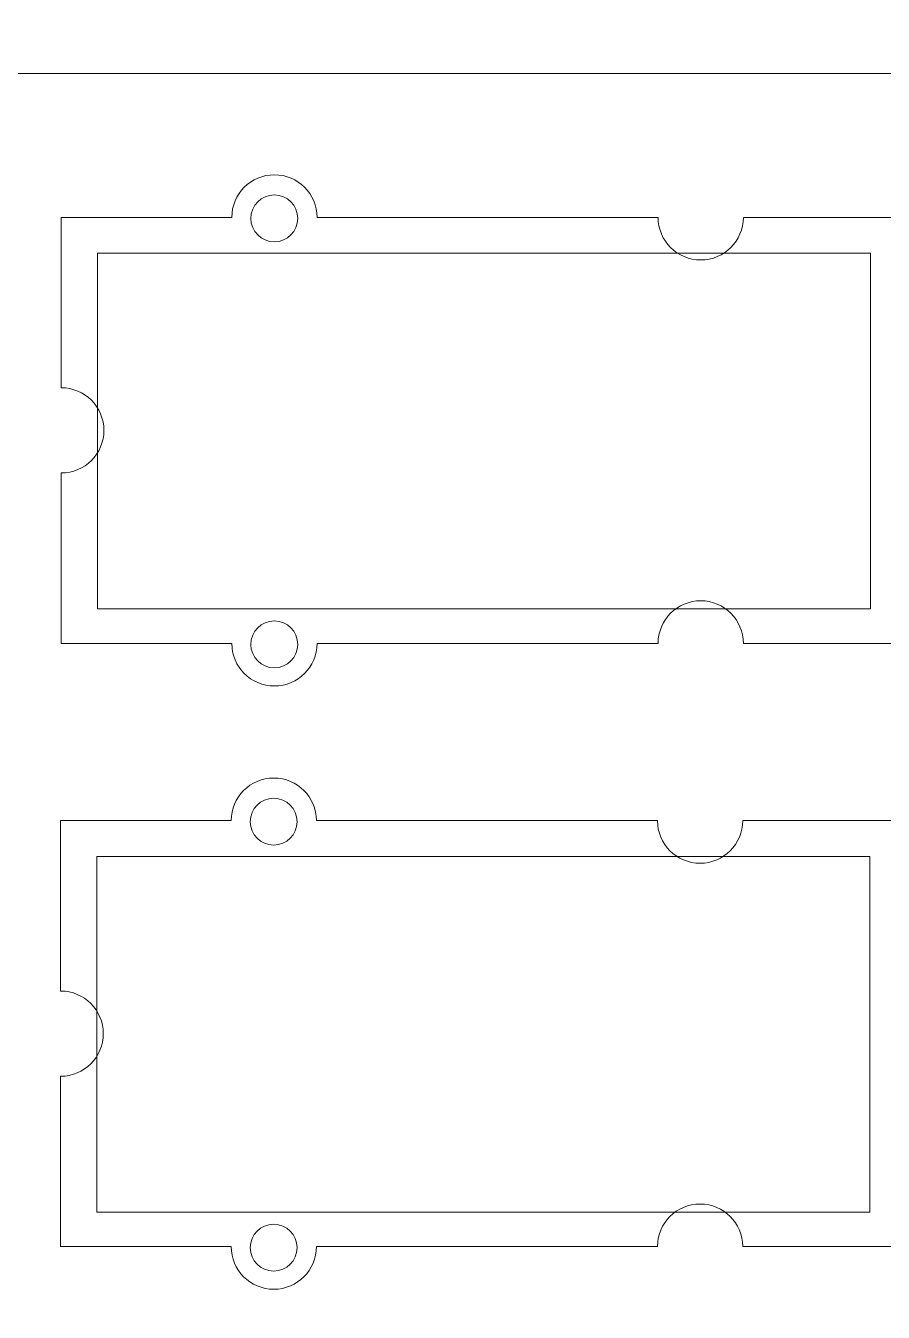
# Model space of a CAD drawing. Header units: millimetres. Extents: x 323 to 983, y 59 to 560.
# Drawn here: x 390.4 to 430.7, y 102.6 to 163 of the extents above; entities that cross this region are included whole.
import ezdxf

# ---------------------------------------------------------------- set-up
doc = ezdxf.new("R2010")
doc.units = ezdxf.units.MM
doc.header["$MEASUREMENT"] = 0
doc.layers.add('layer 1', color=7, linetype='Continuous')

msp = doc.modelspace()

# ---------------------------------------------------------------- linework, layer by layer
at = {"layer": 'layer 1', "color": 142, "lineweight": 9}
msp.add_open_spline([(332.7743, 558.5647), (332.7743, 558.5647), (612.7743, 558.5647), (612.7743, 558.5647), (612.7743, 558.5647), (615.4248, 558.5664), (617.9674, 557.5151), (619.8428, 555.6421), (619.8428, 555.6421), (621.7182, 553.7691), (622.7727, 551.2152), (622.7743, 548.5647), (622.7743, 548.5647), (622.7743, 548.5647), (622.7743, 68.5647), (622.7743, 68.5647), (622.7743, 68.5647), (622.776, 65.9143), (621.7247, 63.3717), (619.8517, 61.4963), (619.8517, 61.4963), (617.9787, 59.6209), (615.4248, 58.5664), (612.7743, 58.5647), (612.7743, 58.5647), (612.7743, 58.5647), (332.7743, 58.5647), (332.7743, 58.5647), (332.7743, 58.5647), (330.1239, 58.5631), (327.5813, 59.6144), (325.7059, 61.4873), (325.7059, 61.4873), (323.8305, 63.3603), (322.776, 65.9143), (322.7743, 68.5647), (322.7743, 68.5647), (322.7743, 68.5647), (322.7743, 548.5647), (322.7743, 548.5647), (322.7743, 548.5647), (322.7727, 551.2152), (323.824, 553.7578), (325.6969, 555.6332), (325.6969, 555.6332), (327.5699, 557.5086), (330.1239, 558.5631), (332.7743, 558.5647)], degree=3, knots=[0, 0, 0, 0, 0.0833333, 0.0833333, 0.0833333, 0.0833333, 0.1666667, 0.1666667, 0.1666667, 0.1666667, 0.25, 0.25, 0.25, 0.25, 0.3333333, 0.3333333, 0.3333333, 0.3333333, 0.4166667, 0.4166667, 0.4166667, 0.4166667, 0.5, 0.5, 0.5, 0.5, 0.5833333, 0.5833333, 0.5833333, 0.5833333, 0.6666667, 0.6666667, 0.6666667, 0.6666667, 0.75, 0.75, 0.75, 0.75, 0.8333333, 0.8333333, 0.8333333, 0.8333333, 0.9166667, 0.9166667, 0.9166667, 0.9166667, 1, 1, 1, 1], dxfattribs=at)
at = {"layer": 'layer 1', "lineweight": 9}
for points, knots in [([(383.238, 160.7919), (383.238, 160.7919), (593.3409, 160.7919), (593.3409, 160.7919), (593.3409, 160.7919), (595.9914, 160.7935), (598.534, 159.7422), (600.4094, 157.8693), (600.4094, 157.8693), (602.2847, 155.9963), (603.3393, 153.4423), (603.3409, 150.7919), (603.3409, 150.7919), (603.3409, 150.7919), (603.3409, 78.6181), (603.3409, 78.6181), (603.3409, 78.6181), (603.3426, 75.9676), (602.2913, 73.425), (600.4183, 71.5496), (600.4183, 71.5496), (598.5453, 69.6743), (595.9914, 68.6198), (593.3409, 68.6181), (593.3409, 68.6181), (593.3409, 68.6181), (356.6204, 68.6181), (356.6204, 68.6181), (356.6204, 68.6181), (353.9699, 68.6164), (351.4273, 69.6677), (349.552, 71.5407), (349.552, 71.5407), (347.6766, 73.4137), (346.6221, 75.9676), (346.6204, 78.6181), (346.6204, 78.6181), (346.6204, 78.6181), (346.6204, 150.7919), (346.6204, 150.7919), (346.6204, 150.7919), (346.6188, 153.4423), (347.67, 155.9849), (349.543, 157.8603), (349.543, 157.8603), (351.416, 159.7357), (353.9699, 160.7902), (356.6204, 160.7919), (356.6204, 160.7919), (356.6204, 160.7919), (383.238, 160.7919), (383.238, 160.7919)], [0, 0, 0, 0, 0.0769231, 0.0769231, 0.0769231, 0.0769231, 0.1538462, 0.1538462, 0.1538462, 0.1538462, 0.2307692, 0.2307692, 0.2307692, 0.2307692, 0.3076923, 0.3076923, 0.3076923, 0.3076923, 0.3846154, 0.3846154, 0.3846154, 0.3846154, 0.4615385, 0.4615385, 0.4615385, 0.4615385, 0.5384615, 0.5384615, 0.5384615, 0.5384615, 0.6153846, 0.6153846, 0.6153846, 0.6153846, 0.6923077, 0.6923077, 0.6923077, 0.6923077, 0.7692308, 0.7692308, 0.7692308, 0.7692308, 0.8461538, 0.8461538, 0.8461538, 0.8461538, 0.9230769, 0.9230769, 0.9230769, 0.9230769, 1, 1, 1, 1]), ([(393.7886, 152.3498), (393.7886, 152.3498), (430.0568, 152.3498), (430.0568, 152.3498), (430.0568, 152.3498), (430.0568, 152.3498), (430.0568, 135.6502), (430.0568, 135.6502), (430.0568, 135.6502), (430.0568, 135.6502), (393.7886, 135.6502), (393.7886, 135.6502), (393.7886, 135.6502), (393.7886, 135.6502), (393.7886, 152.3498), (393.7886, 152.3498)], [0, 0, 0, 0, 0.25, 0.25, 0.25, 0.25, 0.5, 0.5, 0.5, 0.5, 0.75, 0.75, 0.75, 0.75, 1, 1, 1, 1]), ([(393.7593, 124.0265), (393.7593, 124.0265), (430.0275, 124.0265), (430.0275, 124.0265), (430.0275, 124.0265), (430.0275, 124.0265), (430.0275, 107.3269), (430.0275, 107.3269), (430.0275, 107.3269), (430.0275, 107.3269), (393.7593, 107.3269), (393.7593, 107.3269), (393.7593, 107.3269), (393.7593, 107.3269), (393.7593, 124.0265), (393.7593, 124.0265)], [0, 0, 0, 0, 0.25, 0.25, 0.25, 0.25, 0.5, 0.5, 0.5, 0.5, 0.75, 0.75, 0.75, 0.75, 1, 1, 1, 1])]:
    msp.add_open_spline(points, degree=3, knots=knots, dxfattribs=at)
at = {"layer": 'layer 1', "color": 22, "lineweight": 9}
for points in [[(412.0927, 154.032), (412.0927, 154.032), (420.0927, 154.032), (420.0927, 154.032), (420.0927, 154.032), (420.0927, 152.9276), (420.9883, 152.032), (422.0928, 152.032), (422.0928, 152.032), (423.1971, 152.032), (424.0927, 152.9276), (424.0927, 154.032), (424.0927, 154.032), (424.0927, 154.032), (432.0927, 154.032), (432.0927, 154.032), (432.0927, 154.032), (432.0927, 154.032), (432.0927, 146.032), (432.0927, 146.032), (432.0927, 146.032), (432.0927, 146.032), (432.0928, 146.032), (432.0928, 146.032), (432.0928, 146.032), (433.1971, 146.032), (434.0927, 145.1364), (434.0927, 144.032), (434.0927, 144.032), (434.0927, 142.9276), (433.1971, 142.032), (432.0928, 142.032), (432.0928, 142.032), (432.0928, 142.032), (432.0927, 142.032), (432.0927, 142.032), (432.0927, 142.032), (432.0927, 142.032), (432.0927, 134.032), (432.0927, 134.032), (432.0927, 134.032), (432.0927, 134.032), (424.0927, 134.032), (424.0927, 134.032), (424.0927, 134.032), (424.0927, 135.1364), (423.1971, 136.032), (422.0928, 136.032), (422.0928, 136.032), (420.9883, 136.032), (420.0927, 135.1364), (420.0927, 134.032), (420.0927, 134.032), (420.0927, 134.032), (412.0927, 134.032), (412.0927, 134.032), (412.0927, 134.032), (412.0927, 134.032), (404.0927, 134.032), (404.0927, 134.032), (404.0927, 134.032), (404.0927, 132.9276), (403.1971, 132.032), (402.0928, 132.032), (402.0928, 132.032), (400.9883, 132.032), (400.0927, 132.9276), (400.0927, 134.032), (400.0927, 134.032), (400.0927, 134.032), (392.0927, 134.032), (392.0927, 134.032), (392.0927, 134.032), (392.0927, 134.032), (392.0927, 142.032), (392.0927, 142.032), (392.0927, 142.032), (392.0927, 142.032), (392.0928, 142.032), (392.0928, 142.032), (392.0928, 142.032), (393.1971, 142.032), (394.0927, 142.9276), (394.0927, 144.032), (394.0927, 144.032), (394.0927, 145.1364), (393.1971, 146.032), (392.0928, 146.032), (392.0928, 146.032), (392.0928, 146.032), (392.0927, 146.032), (392.0927, 146.032), (392.0927, 146.032), (392.0927, 146.032), (392.0927, 154.032), (392.0927, 154.032), (392.0927, 154.032), (392.0927, 154.032), (400.0927, 154.032), (400.0927, 154.032), (400.0927, 154.032), (400.0927, 155.1364), (400.9883, 156.032), (402.0928, 156.032), (402.0928, 156.032), (403.1971, 156.032), (404.0927, 155.1364), (404.0927, 154.032), (404.0927, 154.032), (404.0927, 154.032), (412.0927, 154.032), (412.0927, 154.032)], [(412.0634, 125.7087), (412.0634, 125.7087), (420.0634, 125.7087), (420.0634, 125.7087), (420.0634, 125.7087), (420.0634, 124.6043), (420.959, 123.7087), (422.0635, 123.7087), (422.0635, 123.7087), (423.1678, 123.7087), (424.0634, 124.6043), (424.0634, 125.7087), (424.0634, 125.7087), (424.0634, 125.7087), (432.0634, 125.7087), (432.0634, 125.7087), (432.0634, 125.7087), (432.0634, 125.7087), (432.0634, 117.7087), (432.0634, 117.7087), (432.0634, 117.7087), (432.0634, 117.7087), (432.0635, 117.7087), (432.0635, 117.7087), (432.0635, 117.7087), (433.1678, 117.7087), (434.0634, 116.8131), (434.0634, 115.7087), (434.0634, 115.7087), (434.0634, 114.6043), (433.1678, 113.7087), (432.0635, 113.7087), (432.0635, 113.7087), (432.0635, 113.7087), (432.0634, 113.7087), (432.0634, 113.7087), (432.0634, 113.7087), (432.0634, 113.7087), (432.0634, 105.7087), (432.0634, 105.7087), (432.0634, 105.7087), (432.0634, 105.7087), (424.0634, 105.7087), (424.0634, 105.7087), (424.0634, 105.7087), (424.0634, 106.8131), (423.1678, 107.7087), (422.0635, 107.7087), (422.0635, 107.7087), (420.959, 107.7087), (420.0634, 106.8131), (420.0634, 105.7087), (420.0634, 105.7087), (420.0634, 105.7087), (412.0634, 105.7087), (412.0634, 105.7087), (412.0634, 105.7087), (412.0634, 105.7087), (404.0634, 105.7087), (404.0634, 105.7087), (404.0634, 105.7087), (404.0634, 104.6043), (403.1678, 103.7087), (402.0635, 103.7087), (402.0635, 103.7087), (400.959, 103.7087), (400.0634, 104.6043), (400.0634, 105.7087), (400.0634, 105.7087), (400.0634, 105.7087), (392.0634, 105.7087), (392.0634, 105.7087), (392.0634, 105.7087), (392.0634, 105.7087), (392.0634, 113.7087), (392.0634, 113.7087), (392.0634, 113.7087), (392.0634, 113.7087), (392.0635, 113.7087), (392.0635, 113.7087), (392.0635, 113.7087), (393.1678, 113.7087), (394.0634, 114.6043), (394.0634, 115.7087), (394.0634, 115.7087), (394.0634, 116.8131), (393.1678, 117.7087), (392.0635, 117.7087), (392.0635, 117.7087), (392.0635, 117.7087), (392.0634, 117.7087), (392.0634, 117.7087), (392.0634, 117.7087), (392.0634, 117.7087), (392.0634, 125.7087), (392.0634, 125.7087), (392.0634, 125.7087), (392.0634, 125.7087), (400.0634, 125.7087), (400.0634, 125.7087), (400.0634, 125.7087), (400.0634, 126.8131), (400.959, 127.7087), (402.0635, 127.7087), (402.0635, 127.7087), (403.1678, 127.7087), (404.0634, 126.8131), (404.0634, 125.7087), (404.0634, 125.7087), (404.0634, 125.7087), (412.0634, 125.7087), (412.0634, 125.7087)]]:
    msp.add_open_spline(points, degree=3, knots=[0, 0, 0, 0, 0.0357143, 0.0357143, 0.0357143, 0.0357143, 0.0714286, 0.0714286, 0.0714286, 0.0714286, 0.1071429, 0.1071429, 0.1071429, 0.1071429, 0.1428571, 0.1428571, 0.1428571, 0.1428571, 0.1785714, 0.1785714, 0.1785714, 0.1785714, 0.2142857, 0.2142857, 0.2142857, 0.2142857, 0.25, 0.25, 0.25, 0.25, 0.2857143, 0.2857143, 0.2857143, 0.2857143, 0.3214286, 0.3214286, 0.3214286, 0.3214286, 0.3571429, 0.3571429, 0.3571429, 0.3571429, 0.3928571, 0.3928571, 0.3928571, 0.3928571, 0.4285714, 0.4285714, 0.4285714, 0.4285714, 0.4642857, 0.4642857, 0.4642857, 0.4642857, 0.5, 0.5, 0.5, 0.5, 0.5357143, 0.5357143, 0.5357143, 0.5357143, 0.5714286, 0.5714286, 0.5714286, 0.5714286, 0.6071429, 0.6071429, 0.6071429, 0.6071429, 0.6428571, 0.6428571, 0.6428571, 0.6428571, 0.6785714, 0.6785714, 0.6785714, 0.6785714, 0.7142857, 0.7142857, 0.7142857, 0.7142857, 0.75, 0.75, 0.75, 0.75, 0.7857143, 0.7857143, 0.7857143, 0.7857143, 0.8214286, 0.8214286, 0.8214286, 0.8214286, 0.8571429, 0.8571429, 0.8571429, 0.8571429, 0.8928571, 0.8928571, 0.8928571, 0.8928571, 0.9285714, 0.9285714, 0.9285714, 0.9285714, 0.9642857, 0.9642857, 0.9642857, 0.9642857, 1, 1, 1, 1], dxfattribs=at)
at = {"layer": 'layer 1', "color": 250, "lineweight": 9}
for points in [[(402.0861, 155.0838), (401.4786, 155.0838), (400.9861, 154.5913), (400.9861, 153.9838), (400.9861, 153.9838), (400.9861, 153.3763), (401.4786, 152.8838), (402.0861, 152.8838), (402.0861, 152.8838), (402.6936, 152.8838), (403.1861, 153.3763), (403.1861, 153.9838), (403.1861, 153.9838), (403.1861, 154.5913), (402.6936, 155.0838), (402.0861, 155.0838)], [(402.0861, 155.0838), (401.4786, 155.0838), (400.9861, 154.5913), (400.9861, 153.9838), (400.9861, 153.9838), (400.9861, 153.3763), (401.4786, 152.8838), (402.0861, 152.8838), (402.0861, 152.8838), (402.6936, 152.8838), (403.1861, 153.3763), (403.1861, 153.9838), (403.1861, 153.9838), (403.1861, 154.5913), (402.6936, 155.0838), (402.0861, 155.0838)], [(402.0861, 155.0838), (401.4786, 155.0838), (400.9861, 154.5913), (400.9861, 153.9838), (400.9861, 153.9838), (400.9861, 153.3763), (401.4786, 152.8838), (402.0861, 152.8838), (402.0861, 152.8838), (402.6936, 152.8838), (403.1861, 153.3763), (403.1861, 153.9838), (403.1861, 153.9838), (403.1861, 154.5913), (402.6936, 155.0838), (402.0861, 155.0838)], [(402.0861, 155.0838), (401.4786, 155.0838), (400.9861, 154.5913), (400.9861, 153.9838), (400.9861, 153.9838), (400.9861, 153.3763), (401.4786, 152.8838), (402.0861, 152.8838), (402.0861, 152.8838), (402.6936, 152.8838), (403.1861, 153.3763), (403.1861, 153.9838), (403.1861, 153.9838), (403.1861, 154.5913), (402.6936, 155.0838), (402.0861, 155.0838)], [(402.0861, 155.0838), (401.4786, 155.0838), (400.9861, 154.5913), (400.9861, 153.9838), (400.9861, 153.9838), (400.9861, 153.3763), (401.4786, 152.8838), (402.0861, 152.8838), (402.0861, 152.8838), (402.6936, 152.8838), (403.1861, 153.3763), (403.1861, 153.9838), (403.1861, 153.9838), (403.1861, 154.5913), (402.6936, 155.0838), (402.0861, 155.0838)], [(402.0861, 155.0838), (401.4786, 155.0838), (400.9861, 154.5913), (400.9861, 153.9838), (400.9861, 153.9838), (400.9861, 153.3763), (401.4786, 152.8838), (402.0861, 152.8838), (402.0861, 152.8838), (402.6936, 152.8838), (403.1861, 153.3763), (403.1861, 153.9838), (403.1861, 153.9838), (403.1861, 154.5913), (402.6936, 155.0838), (402.0861, 155.0838)], [(402.0861, 155.0838), (401.4786, 155.0838), (400.9861, 154.5913), (400.9861, 153.9838), (400.9861, 153.9838), (400.9861, 153.3763), (401.4786, 152.8838), (402.0861, 152.8838), (402.0861, 152.8838), (402.6936, 152.8838), (403.1861, 153.3763), (403.1861, 153.9838), (403.1861, 153.9838), (403.1861, 154.5913), (402.6936, 155.0838), (402.0861, 155.0838)], [(402.0861, 155.0838), (401.4786, 155.0838), (400.9861, 154.5913), (400.9861, 153.9838), (400.9861, 153.9838), (400.9861, 153.3763), (401.4786, 152.8838), (402.0861, 152.8838), (402.0861, 152.8838), (402.6936, 152.8838), (403.1861, 153.3763), (403.1861, 153.9838), (403.1861, 153.9838), (403.1861, 154.5913), (402.6936, 155.0838), (402.0861, 155.0838)], [(402.0861, 155.0838), (401.4786, 155.0838), (400.9861, 154.5913), (400.9861, 153.9838), (400.9861, 153.9838), (400.9861, 153.3763), (401.4786, 152.8838), (402.0861, 152.8838), (402.0861, 152.8838), (402.6936, 152.8838), (403.1861, 153.3763), (403.1861, 153.9838), (403.1861, 153.9838), (403.1861, 154.5913), (402.6936, 155.0838), (402.0861, 155.0838)], [(402.0861, 155.0838), (401.4786, 155.0838), (400.9861, 154.5913), (400.9861, 153.9838), (400.9861, 153.9838), (400.9861, 153.3763), (401.4786, 152.8838), (402.0861, 152.8838), (402.0861, 152.8838), (402.6936, 152.8838), (403.1861, 153.3763), (403.1861, 153.9838), (403.1861, 153.9838), (403.1861, 154.5913), (402.6936, 155.0838), (402.0861, 155.0838)], [(402.0861, 155.0838), (401.4786, 155.0838), (400.9861, 154.5913), (400.9861, 153.9838), (400.9861, 153.9838), (400.9861, 153.3763), (401.4786, 152.8838), (402.0861, 152.8838), (402.0861, 152.8838), (402.6936, 152.8838), (403.1861, 153.3763), (403.1861, 153.9838), (403.1861, 153.9838), (403.1861, 154.5913), (402.6936, 155.0838), (402.0861, 155.0838)], [(402.0861, 155.0838), (401.4786, 155.0838), (400.9861, 154.5913), (400.9861, 153.9838), (400.9861, 153.9838), (400.9861, 153.3763), (401.4786, 152.8838), (402.0861, 152.8838), (402.0861, 152.8838), (402.6936, 152.8838), (403.1861, 153.3763), (403.1861, 153.9838), (403.1861, 153.9838), (403.1861, 154.5913), (402.6936, 155.0838), (402.0861, 155.0838)], [(402.0861, 155.0838), (401.4786, 155.0838), (400.9861, 154.5913), (400.9861, 153.9838), (400.9861, 153.9838), (400.9861, 153.3763), (401.4786, 152.8838), (402.0861, 152.8838), (402.0861, 152.8838), (402.6936, 152.8838), (403.1861, 153.3763), (403.1861, 153.9838), (403.1861, 153.9838), (403.1861, 154.5913), (402.6936, 155.0838), (402.0861, 155.0838)], [(402.0861, 155.0838), (401.4786, 155.0838), (400.9861, 154.5913), (400.9861, 153.9838), (400.9861, 153.9838), (400.9861, 153.3763), (401.4786, 152.8838), (402.0861, 152.8838), (402.0861, 152.8838), (402.6936, 152.8838), (403.1861, 153.3763), (403.1861, 153.9838), (403.1861, 153.9838), (403.1861, 154.5913), (402.6936, 155.0838), (402.0861, 155.0838)], [(402.0861, 155.0838), (401.4786, 155.0838), (400.9861, 154.5913), (400.9861, 153.9838), (400.9861, 153.9838), (400.9861, 153.3763), (401.4786, 152.8838), (402.0861, 152.8838), (402.0861, 152.8838), (402.6936, 152.8838), (403.1861, 153.3763), (403.1861, 153.9838), (403.1861, 153.9838), (403.1861, 154.5913), (402.6936, 155.0838), (402.0861, 155.0838)], [(402.0861, 155.0838), (401.4786, 155.0838), (400.9861, 154.5913), (400.9861, 153.9838), (400.9861, 153.9838), (400.9861, 153.3763), (401.4786, 152.8838), (402.0861, 152.8838), (402.0861, 152.8838), (402.6936, 152.8838), (403.1861, 153.3763), (403.1861, 153.9838), (403.1861, 153.9838), (403.1861, 154.5913), (402.6936, 155.0838), (402.0861, 155.0838)], [(402.0861, 155.0838), (401.4786, 155.0838), (400.9861, 154.5913), (400.9861, 153.9838), (400.9861, 153.9838), (400.9861, 153.3763), (401.4786, 152.8838), (402.0861, 152.8838), (402.0861, 152.8838), (402.6936, 152.8838), (403.1861, 153.3763), (403.1861, 153.9838), (403.1861, 153.9838), (403.1861, 154.5913), (402.6936, 155.0838), (402.0861, 155.0838)], [(402.0861, 155.0838), (401.4786, 155.0838), (400.9861, 154.5913), (400.9861, 153.9838), (400.9861, 153.9838), (400.9861, 153.3763), (401.4786, 152.8838), (402.0861, 152.8838), (402.0861, 152.8838), (402.6936, 152.8838), (403.1861, 153.3763), (403.1861, 153.9838), (403.1861, 153.9838), (403.1861, 154.5913), (402.6936, 155.0838), (402.0861, 155.0838)], [(402.0861, 155.0838), (401.4786, 155.0838), (400.9861, 154.5913), (400.9861, 153.9838), (400.9861, 153.9838), (400.9861, 153.3763), (401.4786, 152.8838), (402.0861, 152.8838), (402.0861, 152.8838), (402.6936, 152.8838), (403.1861, 153.3763), (403.1861, 153.9838), (403.1861, 153.9838), (403.1861, 154.5913), (402.6936, 155.0838), (402.0861, 155.0838)], [(402.0861, 155.0838), (401.4786, 155.0838), (400.9861, 154.5913), (400.9861, 153.9838), (400.9861, 153.9838), (400.9861, 153.3763), (401.4786, 152.8838), (402.0861, 152.8838), (402.0861, 152.8838), (402.6936, 152.8838), (403.1861, 153.3763), (403.1861, 153.9838), (403.1861, 153.9838), (403.1861, 154.5913), (402.6936, 155.0838), (402.0861, 155.0838)], [(402.0861, 155.0838), (401.4786, 155.0838), (400.9861, 154.5913), (400.9861, 153.9838), (400.9861, 153.9838), (400.9861, 153.3763), (401.4786, 152.8838), (402.0861, 152.8838), (402.0861, 152.8838), (402.6936, 152.8838), (403.1861, 153.3763), (403.1861, 153.9838), (403.1861, 153.9838), (403.1861, 154.5913), (402.6936, 155.0838), (402.0861, 155.0838)], [(402.0861, 135.0838), (401.4786, 135.0838), (400.9861, 134.5913), (400.9861, 133.9838), (400.9861, 133.9838), (400.9861, 133.3763), (401.4786, 132.8838), (402.0861, 132.8838), (402.0861, 132.8838), (402.6936, 132.8838), (403.1861, 133.3763), (403.1861, 133.9838), (403.1861, 133.9838), (403.1861, 134.5913), (402.6936, 135.0838), (402.0861, 135.0838)], [(402.0861, 135.0838), (401.4786, 135.0838), (400.9861, 134.5913), (400.9861, 133.9838), (400.9861, 133.9838), (400.9861, 133.3763), (401.4786, 132.8838), (402.0861, 132.8838), (402.0861, 132.8838), (402.6936, 132.8838), (403.1861, 133.3763), (403.1861, 133.9838), (403.1861, 133.9838), (403.1861, 134.5913), (402.6936, 135.0838), (402.0861, 135.0838)], [(402.0861, 135.0838), (401.4786, 135.0838), (400.9861, 134.5913), (400.9861, 133.9838), (400.9861, 133.9838), (400.9861, 133.3763), (401.4786, 132.8838), (402.0861, 132.8838), (402.0861, 132.8838), (402.6936, 132.8838), (403.1861, 133.3763), (403.1861, 133.9838), (403.1861, 133.9838), (403.1861, 134.5913), (402.6936, 135.0838), (402.0861, 135.0838)], [(402.0861, 135.0838), (401.4786, 135.0838), (400.9861, 134.5913), (400.9861, 133.9838), (400.9861, 133.9838), (400.9861, 133.3763), (401.4786, 132.8838), (402.0861, 132.8838), (402.0861, 132.8838), (402.6936, 132.8838), (403.1861, 133.3763), (403.1861, 133.9838), (403.1861, 133.9838), (403.1861, 134.5913), (402.6936, 135.0838), (402.0861, 135.0838)], [(402.0861, 135.0838), (401.4786, 135.0838), (400.9861, 134.5913), (400.9861, 133.9838), (400.9861, 133.9838), (400.9861, 133.3763), (401.4786, 132.8838), (402.0861, 132.8838), (402.0861, 132.8838), (402.6936, 132.8838), (403.1861, 133.3763), (403.1861, 133.9838), (403.1861, 133.9838), (403.1861, 134.5913), (402.6936, 135.0838), (402.0861, 135.0838)], [(402.0861, 135.0838), (401.4786, 135.0838), (400.9861, 134.5913), (400.9861, 133.9838), (400.9861, 133.9838), (400.9861, 133.3763), (401.4786, 132.8838), (402.0861, 132.8838), (402.0861, 132.8838), (402.6936, 132.8838), (403.1861, 133.3763), (403.1861, 133.9838), (403.1861, 133.9838), (403.1861, 134.5913), (402.6936, 135.0838), (402.0861, 135.0838)], [(402.0861, 135.0838), (401.4786, 135.0838), (400.9861, 134.5913), (400.9861, 133.9838), (400.9861, 133.9838), (400.9861, 133.3763), (401.4786, 132.8838), (402.0861, 132.8838), (402.0861, 132.8838), (402.6936, 132.8838), (403.1861, 133.3763), (403.1861, 133.9838), (403.1861, 133.9838), (403.1861, 134.5913), (402.6936, 135.0838), (402.0861, 135.0838)], [(402.0861, 135.0838), (401.4786, 135.0838), (400.9861, 134.5913), (400.9861, 133.9838), (400.9861, 133.9838), (400.9861, 133.3763), (401.4786, 132.8838), (402.0861, 132.8838), (402.0861, 132.8838), (402.6936, 132.8838), (403.1861, 133.3763), (403.1861, 133.9838), (403.1861, 133.9838), (403.1861, 134.5913), (402.6936, 135.0838), (402.0861, 135.0838)], [(402.0861, 135.0838), (401.4786, 135.0838), (400.9861, 134.5913), (400.9861, 133.9838), (400.9861, 133.9838), (400.9861, 133.3763), (401.4786, 132.8838), (402.0861, 132.8838), (402.0861, 132.8838), (402.6936, 132.8838), (403.1861, 133.3763), (403.1861, 133.9838), (403.1861, 133.9838), (403.1861, 134.5913), (402.6936, 135.0838), (402.0861, 135.0838)], [(402.0861, 135.0838), (401.4786, 135.0838), (400.9861, 134.5913), (400.9861, 133.9838), (400.9861, 133.9838), (400.9861, 133.3763), (401.4786, 132.8838), (402.0861, 132.8838), (402.0861, 132.8838), (402.6936, 132.8838), (403.1861, 133.3763), (403.1861, 133.9838), (403.1861, 133.9838), (403.1861, 134.5913), (402.6936, 135.0838), (402.0861, 135.0838)], [(402.0861, 135.0838), (401.4786, 135.0838), (400.9861, 134.5913), (400.9861, 133.9838), (400.9861, 133.9838), (400.9861, 133.3763), (401.4786, 132.8838), (402.0861, 132.8838), (402.0861, 132.8838), (402.6936, 132.8838), (403.1861, 133.3763), (403.1861, 133.9838), (403.1861, 133.9838), (403.1861, 134.5913), (402.6936, 135.0838), (402.0861, 135.0838)], [(402.0861, 135.0838), (401.4786, 135.0838), (400.9861, 134.5913), (400.9861, 133.9838), (400.9861, 133.9838), (400.9861, 133.3763), (401.4786, 132.8838), (402.0861, 132.8838), (402.0861, 132.8838), (402.6936, 132.8838), (403.1861, 133.3763), (403.1861, 133.9838), (403.1861, 133.9838), (403.1861, 134.5913), (402.6936, 135.0838), (402.0861, 135.0838)], [(402.0861, 135.0838), (401.4786, 135.0838), (400.9861, 134.5913), (400.9861, 133.9838), (400.9861, 133.9838), (400.9861, 133.3763), (401.4786, 132.8838), (402.0861, 132.8838), (402.0861, 132.8838), (402.6936, 132.8838), (403.1861, 133.3763), (403.1861, 133.9838), (403.1861, 133.9838), (403.1861, 134.5913), (402.6936, 135.0838), (402.0861, 135.0838)], [(402.0861, 135.0838), (401.4786, 135.0838), (400.9861, 134.5913), (400.9861, 133.9838), (400.9861, 133.9838), (400.9861, 133.3763), (401.4786, 132.8838), (402.0861, 132.8838), (402.0861, 132.8838), (402.6936, 132.8838), (403.1861, 133.3763), (403.1861, 133.9838), (403.1861, 133.9838), (403.1861, 134.5913), (402.6936, 135.0838), (402.0861, 135.0838)], [(402.0861, 135.0838), (401.4786, 135.0838), (400.9861, 134.5913), (400.9861, 133.9838), (400.9861, 133.9838), (400.9861, 133.3763), (401.4786, 132.8838), (402.0861, 132.8838), (402.0861, 132.8838), (402.6936, 132.8838), (403.1861, 133.3763), (403.1861, 133.9838), (403.1861, 133.9838), (403.1861, 134.5913), (402.6936, 135.0838), (402.0861, 135.0838)], [(402.0861, 135.0838), (401.4786, 135.0838), (400.9861, 134.5913), (400.9861, 133.9838), (400.9861, 133.9838), (400.9861, 133.3763), (401.4786, 132.8838), (402.0861, 132.8838), (402.0861, 132.8838), (402.6936, 132.8838), (403.1861, 133.3763), (403.1861, 133.9838), (403.1861, 133.9838), (403.1861, 134.5913), (402.6936, 135.0838), (402.0861, 135.0838)], [(402.0861, 135.0838), (401.4786, 135.0838), (400.9861, 134.5913), (400.9861, 133.9838), (400.9861, 133.9838), (400.9861, 133.3763), (401.4786, 132.8838), (402.0861, 132.8838), (402.0861, 132.8838), (402.6936, 132.8838), (403.1861, 133.3763), (403.1861, 133.9838), (403.1861, 133.9838), (403.1861, 134.5913), (402.6936, 135.0838), (402.0861, 135.0838)], [(402.0861, 135.0838), (401.4786, 135.0838), (400.9861, 134.5913), (400.9861, 133.9838), (400.9861, 133.9838), (400.9861, 133.3763), (401.4786, 132.8838), (402.0861, 132.8838), (402.0861, 132.8838), (402.6936, 132.8838), (403.1861, 133.3763), (403.1861, 133.9838), (403.1861, 133.9838), (403.1861, 134.5913), (402.6936, 135.0838), (402.0861, 135.0838)], [(402.0861, 135.0838), (401.4786, 135.0838), (400.9861, 134.5913), (400.9861, 133.9838), (400.9861, 133.9838), (400.9861, 133.3763), (401.4786, 132.8838), (402.0861, 132.8838), (402.0861, 132.8838), (402.6936, 132.8838), (403.1861, 133.3763), (403.1861, 133.9838), (403.1861, 133.9838), (403.1861, 134.5913), (402.6936, 135.0838), (402.0861, 135.0838)], [(402.0861, 135.0838), (401.4786, 135.0838), (400.9861, 134.5913), (400.9861, 133.9838), (400.9861, 133.9838), (400.9861, 133.3763), (401.4786, 132.8838), (402.0861, 132.8838), (402.0861, 132.8838), (402.6936, 132.8838), (403.1861, 133.3763), (403.1861, 133.9838), (403.1861, 133.9838), (403.1861, 134.5913), (402.6936, 135.0838), (402.0861, 135.0838)], [(402.0861, 135.0838), (401.4786, 135.0838), (400.9861, 134.5913), (400.9861, 133.9838), (400.9861, 133.9838), (400.9861, 133.3763), (401.4786, 132.8838), (402.0861, 132.8838), (402.0861, 132.8838), (402.6936, 132.8838), (403.1861, 133.3763), (403.1861, 133.9838), (403.1861, 133.9838), (403.1861, 134.5913), (402.6936, 135.0838), (402.0861, 135.0838)], [(402.0568, 126.7605), (401.4493, 126.7605), (400.9568, 126.268), (400.9568, 125.6605), (400.9568, 125.6605), (400.9568, 125.053), (401.4493, 124.5605), (402.0568, 124.5605), (402.0568, 124.5605), (402.6643, 124.5605), (403.1568, 125.053), (403.1568, 125.6605), (403.1568, 125.6605), (403.1568, 126.268), (402.6643, 126.7605), (402.0568, 126.7605)], [(402.0568, 126.7605), (401.4493, 126.7605), (400.9568, 126.268), (400.9568, 125.6605), (400.9568, 125.6605), (400.9568, 125.053), (401.4493, 124.5605), (402.0568, 124.5605), (402.0568, 124.5605), (402.6643, 124.5605), (403.1568, 125.053), (403.1568, 125.6605), (403.1568, 125.6605), (403.1568, 126.268), (402.6643, 126.7605), (402.0568, 126.7605)], [(402.0568, 126.7605), (401.4493, 126.7605), (400.9568, 126.268), (400.9568, 125.6605), (400.9568, 125.6605), (400.9568, 125.053), (401.4493, 124.5605), (402.0568, 124.5605), (402.0568, 124.5605), (402.6643, 124.5605), (403.1568, 125.053), (403.1568, 125.6605), (403.1568, 125.6605), (403.1568, 126.268), (402.6643, 126.7605), (402.0568, 126.7605)], [(402.0568, 126.7605), (401.4493, 126.7605), (400.9568, 126.268), (400.9568, 125.6605), (400.9568, 125.6605), (400.9568, 125.053), (401.4493, 124.5605), (402.0568, 124.5605), (402.0568, 124.5605), (402.6643, 124.5605), (403.1568, 125.053), (403.1568, 125.6605), (403.1568, 125.6605), (403.1568, 126.268), (402.6643, 126.7605), (402.0568, 126.7605)], [(402.0568, 126.7605), (401.4493, 126.7605), (400.9568, 126.268), (400.9568, 125.6605), (400.9568, 125.6605), (400.9568, 125.053), (401.4493, 124.5605), (402.0568, 124.5605), (402.0568, 124.5605), (402.6643, 124.5605), (403.1568, 125.053), (403.1568, 125.6605), (403.1568, 125.6605), (403.1568, 126.268), (402.6643, 126.7605), (402.0568, 126.7605)], [(402.0568, 126.7605), (401.4493, 126.7605), (400.9568, 126.268), (400.9568, 125.6605), (400.9568, 125.6605), (400.9568, 125.053), (401.4493, 124.5605), (402.0568, 124.5605), (402.0568, 124.5605), (402.6643, 124.5605), (403.1568, 125.053), (403.1568, 125.6605), (403.1568, 125.6605), (403.1568, 126.268), (402.6643, 126.7605), (402.0568, 126.7605)], [(402.0568, 126.7605), (401.4493, 126.7605), (400.9568, 126.268), (400.9568, 125.6605), (400.9568, 125.6605), (400.9568, 125.053), (401.4493, 124.5605), (402.0568, 124.5605), (402.0568, 124.5605), (402.6643, 124.5605), (403.1568, 125.053), (403.1568, 125.6605), (403.1568, 125.6605), (403.1568, 126.268), (402.6643, 126.7605), (402.0568, 126.7605)], [(402.0568, 126.7605), (401.4493, 126.7605), (400.9568, 126.268), (400.9568, 125.6605), (400.9568, 125.6605), (400.9568, 125.053), (401.4493, 124.5605), (402.0568, 124.5605), (402.0568, 124.5605), (402.6643, 124.5605), (403.1568, 125.053), (403.1568, 125.6605), (403.1568, 125.6605), (403.1568, 126.268), (402.6643, 126.7605), (402.0568, 126.7605)], [(402.0568, 126.7605), (401.4493, 126.7605), (400.9568, 126.268), (400.9568, 125.6605), (400.9568, 125.6605), (400.9568, 125.053), (401.4493, 124.5605), (402.0568, 124.5605), (402.0568, 124.5605), (402.6643, 124.5605), (403.1568, 125.053), (403.1568, 125.6605), (403.1568, 125.6605), (403.1568, 126.268), (402.6643, 126.7605), (402.0568, 126.7605)], [(402.0568, 126.7605), (401.4493, 126.7605), (400.9568, 126.268), (400.9568, 125.6605), (400.9568, 125.6605), (400.9568, 125.053), (401.4493, 124.5605), (402.0568, 124.5605), (402.0568, 124.5605), (402.6643, 124.5605), (403.1568, 125.053), (403.1568, 125.6605), (403.1568, 125.6605), (403.1568, 126.268), (402.6643, 126.7605), (402.0568, 126.7605)], [(402.0568, 126.7605), (401.4493, 126.7605), (400.9568, 126.268), (400.9568, 125.6605), (400.9568, 125.6605), (400.9568, 125.053), (401.4493, 124.5605), (402.0568, 124.5605), (402.0568, 124.5605), (402.6643, 124.5605), (403.1568, 125.053), (403.1568, 125.6605), (403.1568, 125.6605), (403.1568, 126.268), (402.6643, 126.7605), (402.0568, 126.7605)], [(402.0568, 126.7605), (401.4493, 126.7605), (400.9568, 126.268), (400.9568, 125.6605), (400.9568, 125.6605), (400.9568, 125.053), (401.4493, 124.5605), (402.0568, 124.5605), (402.0568, 124.5605), (402.6643, 124.5605), (403.1568, 125.053), (403.1568, 125.6605), (403.1568, 125.6605), (403.1568, 126.268), (402.6643, 126.7605), (402.0568, 126.7605)], [(402.0568, 126.7605), (401.4493, 126.7605), (400.9568, 126.268), (400.9568, 125.6605), (400.9568, 125.6605), (400.9568, 125.053), (401.4493, 124.5605), (402.0568, 124.5605), (402.0568, 124.5605), (402.6643, 124.5605), (403.1568, 125.053), (403.1568, 125.6605), (403.1568, 125.6605), (403.1568, 126.268), (402.6643, 126.7605), (402.0568, 126.7605)], [(402.0568, 126.7605), (401.4493, 126.7605), (400.9568, 126.268), (400.9568, 125.6605), (400.9568, 125.6605), (400.9568, 125.053), (401.4493, 124.5605), (402.0568, 124.5605), (402.0568, 124.5605), (402.6643, 124.5605), (403.1568, 125.053), (403.1568, 125.6605), (403.1568, 125.6605), (403.1568, 126.268), (402.6643, 126.7605), (402.0568, 126.7605)], [(402.0568, 126.7605), (401.4493, 126.7605), (400.9568, 126.268), (400.9568, 125.6605), (400.9568, 125.6605), (400.9568, 125.053), (401.4493, 124.5605), (402.0568, 124.5605), (402.0568, 124.5605), (402.6643, 124.5605), (403.1568, 125.053), (403.1568, 125.6605), (403.1568, 125.6605), (403.1568, 126.268), (402.6643, 126.7605), (402.0568, 126.7605)], [(402.0568, 126.7605), (401.4493, 126.7605), (400.9568, 126.268), (400.9568, 125.6605), (400.9568, 125.6605), (400.9568, 125.053), (401.4493, 124.5605), (402.0568, 124.5605), (402.0568, 124.5605), (402.6643, 124.5605), (403.1568, 125.053), (403.1568, 125.6605), (403.1568, 125.6605), (403.1568, 126.268), (402.6643, 126.7605), (402.0568, 126.7605)], [(402.0568, 126.7605), (401.4493, 126.7605), (400.9568, 126.268), (400.9568, 125.6605), (400.9568, 125.6605), (400.9568, 125.053), (401.4493, 124.5605), (402.0568, 124.5605), (402.0568, 124.5605), (402.6643, 124.5605), (403.1568, 125.053), (403.1568, 125.6605), (403.1568, 125.6605), (403.1568, 126.268), (402.6643, 126.7605), (402.0568, 126.7605)], [(402.0568, 126.7605), (401.4493, 126.7605), (400.9568, 126.268), (400.9568, 125.6605), (400.9568, 125.6605), (400.9568, 125.053), (401.4493, 124.5605), (402.0568, 124.5605), (402.0568, 124.5605), (402.6643, 124.5605), (403.1568, 125.053), (403.1568, 125.6605), (403.1568, 125.6605), (403.1568, 126.268), (402.6643, 126.7605), (402.0568, 126.7605)], [(402.0568, 126.7605), (401.4493, 126.7605), (400.9568, 126.268), (400.9568, 125.6605), (400.9568, 125.6605), (400.9568, 125.053), (401.4493, 124.5605), (402.0568, 124.5605), (402.0568, 124.5605), (402.6643, 124.5605), (403.1568, 125.053), (403.1568, 125.6605), (403.1568, 125.6605), (403.1568, 126.268), (402.6643, 126.7605), (402.0568, 126.7605)], [(402.0568, 126.7605), (401.4493, 126.7605), (400.9568, 126.268), (400.9568, 125.6605), (400.9568, 125.6605), (400.9568, 125.053), (401.4493, 124.5605), (402.0568, 124.5605), (402.0568, 124.5605), (402.6643, 124.5605), (403.1568, 125.053), (403.1568, 125.6605), (403.1568, 125.6605), (403.1568, 126.268), (402.6643, 126.7605), (402.0568, 126.7605)], [(402.0568, 126.7605), (401.4493, 126.7605), (400.9568, 126.268), (400.9568, 125.6605), (400.9568, 125.6605), (400.9568, 125.053), (401.4493, 124.5605), (402.0568, 124.5605), (402.0568, 124.5605), (402.6643, 124.5605), (403.1568, 125.053), (403.1568, 125.6605), (403.1568, 125.6605), (403.1568, 126.268), (402.6643, 126.7605), (402.0568, 126.7605)], [(402.0568, 106.7605), (401.4493, 106.7605), (400.9568, 106.268), (400.9568, 105.6605), (400.9568, 105.6605), (400.9568, 105.053), (401.4493, 104.5605), (402.0568, 104.5605), (402.0568, 104.5605), (402.6643, 104.5605), (403.1568, 105.053), (403.1568, 105.6605), (403.1568, 105.6605), (403.1568, 106.268), (402.6643, 106.7605), (402.0568, 106.7605)], [(402.0568, 106.7605), (401.4493, 106.7605), (400.9568, 106.268), (400.9568, 105.6605), (400.9568, 105.6605), (400.9568, 105.053), (401.4493, 104.5605), (402.0568, 104.5605), (402.0568, 104.5605), (402.6643, 104.5605), (403.1568, 105.053), (403.1568, 105.6605), (403.1568, 105.6605), (403.1568, 106.268), (402.6643, 106.7605), (402.0568, 106.7605)], [(402.0568, 106.7605), (401.4493, 106.7605), (400.9568, 106.268), (400.9568, 105.6605), (400.9568, 105.6605), (400.9568, 105.053), (401.4493, 104.5605), (402.0568, 104.5605), (402.0568, 104.5605), (402.6643, 104.5605), (403.1568, 105.053), (403.1568, 105.6605), (403.1568, 105.6605), (403.1568, 106.268), (402.6643, 106.7605), (402.0568, 106.7605)], [(402.0568, 106.7605), (401.4493, 106.7605), (400.9568, 106.268), (400.9568, 105.6605), (400.9568, 105.6605), (400.9568, 105.053), (401.4493, 104.5605), (402.0568, 104.5605), (402.0568, 104.5605), (402.6643, 104.5605), (403.1568, 105.053), (403.1568, 105.6605), (403.1568, 105.6605), (403.1568, 106.268), (402.6643, 106.7605), (402.0568, 106.7605)], [(402.0568, 106.7605), (401.4493, 106.7605), (400.9568, 106.268), (400.9568, 105.6605), (400.9568, 105.6605), (400.9568, 105.053), (401.4493, 104.5605), (402.0568, 104.5605), (402.0568, 104.5605), (402.6643, 104.5605), (403.1568, 105.053), (403.1568, 105.6605), (403.1568, 105.6605), (403.1568, 106.268), (402.6643, 106.7605), (402.0568, 106.7605)], [(402.0568, 106.7605), (401.4493, 106.7605), (400.9568, 106.268), (400.9568, 105.6605), (400.9568, 105.6605), (400.9568, 105.053), (401.4493, 104.5605), (402.0568, 104.5605), (402.0568, 104.5605), (402.6643, 104.5605), (403.1568, 105.053), (403.1568, 105.6605), (403.1568, 105.6605), (403.1568, 106.268), (402.6643, 106.7605), (402.0568, 106.7605)], [(402.0568, 106.7605), (401.4493, 106.7605), (400.9568, 106.268), (400.9568, 105.6605), (400.9568, 105.6605), (400.9568, 105.053), (401.4493, 104.5605), (402.0568, 104.5605), (402.0568, 104.5605), (402.6643, 104.5605), (403.1568, 105.053), (403.1568, 105.6605), (403.1568, 105.6605), (403.1568, 106.268), (402.6643, 106.7605), (402.0568, 106.7605)], [(402.0568, 106.7605), (401.4493, 106.7605), (400.9568, 106.268), (400.9568, 105.6605), (400.9568, 105.6605), (400.9568, 105.053), (401.4493, 104.5605), (402.0568, 104.5605), (402.0568, 104.5605), (402.6643, 104.5605), (403.1568, 105.053), (403.1568, 105.6605), (403.1568, 105.6605), (403.1568, 106.268), (402.6643, 106.7605), (402.0568, 106.7605)], [(402.0568, 106.7605), (401.4493, 106.7605), (400.9568, 106.268), (400.9568, 105.6605), (400.9568, 105.6605), (400.9568, 105.053), (401.4493, 104.5605), (402.0568, 104.5605), (402.0568, 104.5605), (402.6643, 104.5605), (403.1568, 105.053), (403.1568, 105.6605), (403.1568, 105.6605), (403.1568, 106.268), (402.6643, 106.7605), (402.0568, 106.7605)], [(402.0568, 106.7605), (401.4493, 106.7605), (400.9568, 106.268), (400.9568, 105.6605), (400.9568, 105.6605), (400.9568, 105.053), (401.4493, 104.5605), (402.0568, 104.5605), (402.0568, 104.5605), (402.6643, 104.5605), (403.1568, 105.053), (403.1568, 105.6605), (403.1568, 105.6605), (403.1568, 106.268), (402.6643, 106.7605), (402.0568, 106.7605)], [(402.0568, 106.7605), (401.4493, 106.7605), (400.9568, 106.268), (400.9568, 105.6605), (400.9568, 105.6605), (400.9568, 105.053), (401.4493, 104.5605), (402.0568, 104.5605), (402.0568, 104.5605), (402.6643, 104.5605), (403.1568, 105.053), (403.1568, 105.6605), (403.1568, 105.6605), (403.1568, 106.268), (402.6643, 106.7605), (402.0568, 106.7605)], [(402.0568, 106.7605), (401.4493, 106.7605), (400.9568, 106.268), (400.9568, 105.6605), (400.9568, 105.6605), (400.9568, 105.053), (401.4493, 104.5605), (402.0568, 104.5605), (402.0568, 104.5605), (402.6643, 104.5605), (403.1568, 105.053), (403.1568, 105.6605), (403.1568, 105.6605), (403.1568, 106.268), (402.6643, 106.7605), (402.0568, 106.7605)], [(402.0568, 106.7605), (401.4493, 106.7605), (400.9568, 106.268), (400.9568, 105.6605), (400.9568, 105.6605), (400.9568, 105.053), (401.4493, 104.5605), (402.0568, 104.5605), (402.0568, 104.5605), (402.6643, 104.5605), (403.1568, 105.053), (403.1568, 105.6605), (403.1568, 105.6605), (403.1568, 106.268), (402.6643, 106.7605), (402.0568, 106.7605)], [(402.0568, 106.7605), (401.4493, 106.7605), (400.9568, 106.268), (400.9568, 105.6605), (400.9568, 105.6605), (400.9568, 105.053), (401.4493, 104.5605), (402.0568, 104.5605), (402.0568, 104.5605), (402.6643, 104.5605), (403.1568, 105.053), (403.1568, 105.6605), (403.1568, 105.6605), (403.1568, 106.268), (402.6643, 106.7605), (402.0568, 106.7605)], [(402.0568, 106.7605), (401.4493, 106.7605), (400.9568, 106.268), (400.9568, 105.6605), (400.9568, 105.6605), (400.9568, 105.053), (401.4493, 104.5605), (402.0568, 104.5605), (402.0568, 104.5605), (402.6643, 104.5605), (403.1568, 105.053), (403.1568, 105.6605), (403.1568, 105.6605), (403.1568, 106.268), (402.6643, 106.7605), (402.0568, 106.7605)], [(402.0568, 106.7605), (401.4493, 106.7605), (400.9568, 106.268), (400.9568, 105.6605), (400.9568, 105.6605), (400.9568, 105.053), (401.4493, 104.5605), (402.0568, 104.5605), (402.0568, 104.5605), (402.6643, 104.5605), (403.1568, 105.053), (403.1568, 105.6605), (403.1568, 105.6605), (403.1568, 106.268), (402.6643, 106.7605), (402.0568, 106.7605)], [(402.0568, 106.7605), (401.4493, 106.7605), (400.9568, 106.268), (400.9568, 105.6605), (400.9568, 105.6605), (400.9568, 105.053), (401.4493, 104.5605), (402.0568, 104.5605), (402.0568, 104.5605), (402.6643, 104.5605), (403.1568, 105.053), (403.1568, 105.6605), (403.1568, 105.6605), (403.1568, 106.268), (402.6643, 106.7605), (402.0568, 106.7605)], [(402.0568, 106.7605), (401.4493, 106.7605), (400.9568, 106.268), (400.9568, 105.6605), (400.9568, 105.6605), (400.9568, 105.053), (401.4493, 104.5605), (402.0568, 104.5605), (402.0568, 104.5605), (402.6643, 104.5605), (403.1568, 105.053), (403.1568, 105.6605), (403.1568, 105.6605), (403.1568, 106.268), (402.6643, 106.7605), (402.0568, 106.7605)], [(402.0568, 106.7605), (401.4493, 106.7605), (400.9568, 106.268), (400.9568, 105.6605), (400.9568, 105.6605), (400.9568, 105.053), (401.4493, 104.5605), (402.0568, 104.5605), (402.0568, 104.5605), (402.6643, 104.5605), (403.1568, 105.053), (403.1568, 105.6605), (403.1568, 105.6605), (403.1568, 106.268), (402.6643, 106.7605), (402.0568, 106.7605)], [(402.0568, 106.7605), (401.4493, 106.7605), (400.9568, 106.268), (400.9568, 105.6605), (400.9568, 105.6605), (400.9568, 105.053), (401.4493, 104.5605), (402.0568, 104.5605), (402.0568, 104.5605), (402.6643, 104.5605), (403.1568, 105.053), (403.1568, 105.6605), (403.1568, 105.6605), (403.1568, 106.268), (402.6643, 106.7605), (402.0568, 106.7605)], [(402.0568, 106.7605), (401.4493, 106.7605), (400.9568, 106.268), (400.9568, 105.6605), (400.9568, 105.6605), (400.9568, 105.053), (401.4493, 104.5605), (402.0568, 104.5605), (402.0568, 104.5605), (402.6643, 104.5605), (403.1568, 105.053), (403.1568, 105.6605), (403.1568, 105.6605), (403.1568, 106.268), (402.6643, 106.7605), (402.0568, 106.7605)]]:
    msp.add_open_spline(points, degree=3, knots=[0, 0, 0, 0, 0.25, 0.25, 0.25, 0.25, 0.5, 0.5, 0.5, 0.5, 0.75, 0.75, 0.75, 0.75, 1, 1, 1, 1], dxfattribs=at)
for points in [[(402.0861, 155.0838), (402.0861, 155.0838), (402.0861, 155.0838), (402.0861, 155.0838)], [(402.0861, 155.0838), (402.0861, 155.0838), (402.0861, 155.0838), (402.0861, 155.0838)], [(400.9861, 153.9838), (400.9861, 153.9838), (400.9861, 153.9838), (400.9861, 153.9838)], [(403.1861, 153.9838), (403.1861, 153.9838), (403.1861, 153.9838), (403.1861, 153.9838)], [(402.0861, 152.8838), (402.0861, 152.8838), (402.0861, 152.8838), (402.0861, 152.8838)], [(402.0861, 135.0838), (402.0861, 135.0838), (402.0861, 135.0838), (402.0861, 135.0838)], [(402.0861, 135.0838), (402.0861, 135.0838), (402.0861, 135.0838), (402.0861, 135.0838)], [(400.9861, 133.9838), (400.9861, 133.9838), (400.9861, 133.9838), (400.9861, 133.9838)], [(403.1861, 133.9838), (403.1861, 133.9838), (403.1861, 133.9838), (403.1861, 133.9838)], [(402.0861, 132.8838), (402.0861, 132.8838), (402.0861, 132.8838), (402.0861, 132.8838)], [(402.0568, 126.7605), (402.0568, 126.7605), (402.0568, 126.7605), (402.0568, 126.7605)], [(402.0568, 126.7605), (402.0568, 126.7605), (402.0568, 126.7605), (402.0568, 126.7605)], [(400.9568, 125.6605), (400.9568, 125.6605), (400.9568, 125.6605), (400.9568, 125.6605)], [(403.1568, 125.6605), (403.1568, 125.6605), (403.1568, 125.6605), (403.1568, 125.6605)], [(402.0568, 124.5605), (402.0568, 124.5605), (402.0568, 124.5605), (402.0568, 124.5605)], [(402.0568, 106.7605), (402.0568, 106.7605), (402.0568, 106.7605), (402.0568, 106.7605)], [(402.0568, 106.7605), (402.0568, 106.7605), (402.0568, 106.7605), (402.0568, 106.7605)], [(400.9568, 105.6605), (400.9568, 105.6605), (400.9568, 105.6605), (400.9568, 105.6605)], [(403.1568, 105.6605), (403.1568, 105.6605), (403.1568, 105.6605), (403.1568, 105.6605)], [(402.0568, 104.5605), (402.0568, 104.5605), (402.0568, 104.5605), (402.0568, 104.5605)]]:
    msp.add_open_spline(points, degree=3, dxfattribs=at)

doc.saveas('drawing.dxf')
